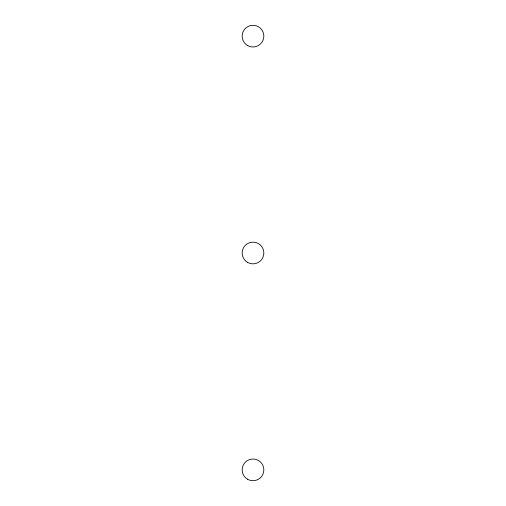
<?xml version="1.0" encoding="UTF-8"?>
<svg xmlns="http://www.w3.org/2000/svg" width="506" height="506" viewBox="0 0 506 506"><rect width="100%" height="100%" fill="white"/><g stroke="black" fill="none" stroke-linecap="round" stroke-linejoin="round"><path stroke-width="0.76" d="M247.579 479.245A10.841 10.841 0 0 0 263.841 469.859A10.841 10.841 0 0 0 247.579 460.466A10.841 10.841 0 0 0 247.579 479.245M247.579 45.534A10.841 10.841 0 0 0 263.841 36.141A10.841 10.841 0 0 0 247.579 26.755A10.841 10.841 0 0 0 247.579 45.534M247.579 262.393A10.841 10.841 0 0 0 263.841 253A10.841 10.841 0 0 0 247.579 243.607A10.841 10.841 0 0 0 247.579 262.393"/></g></svg>
